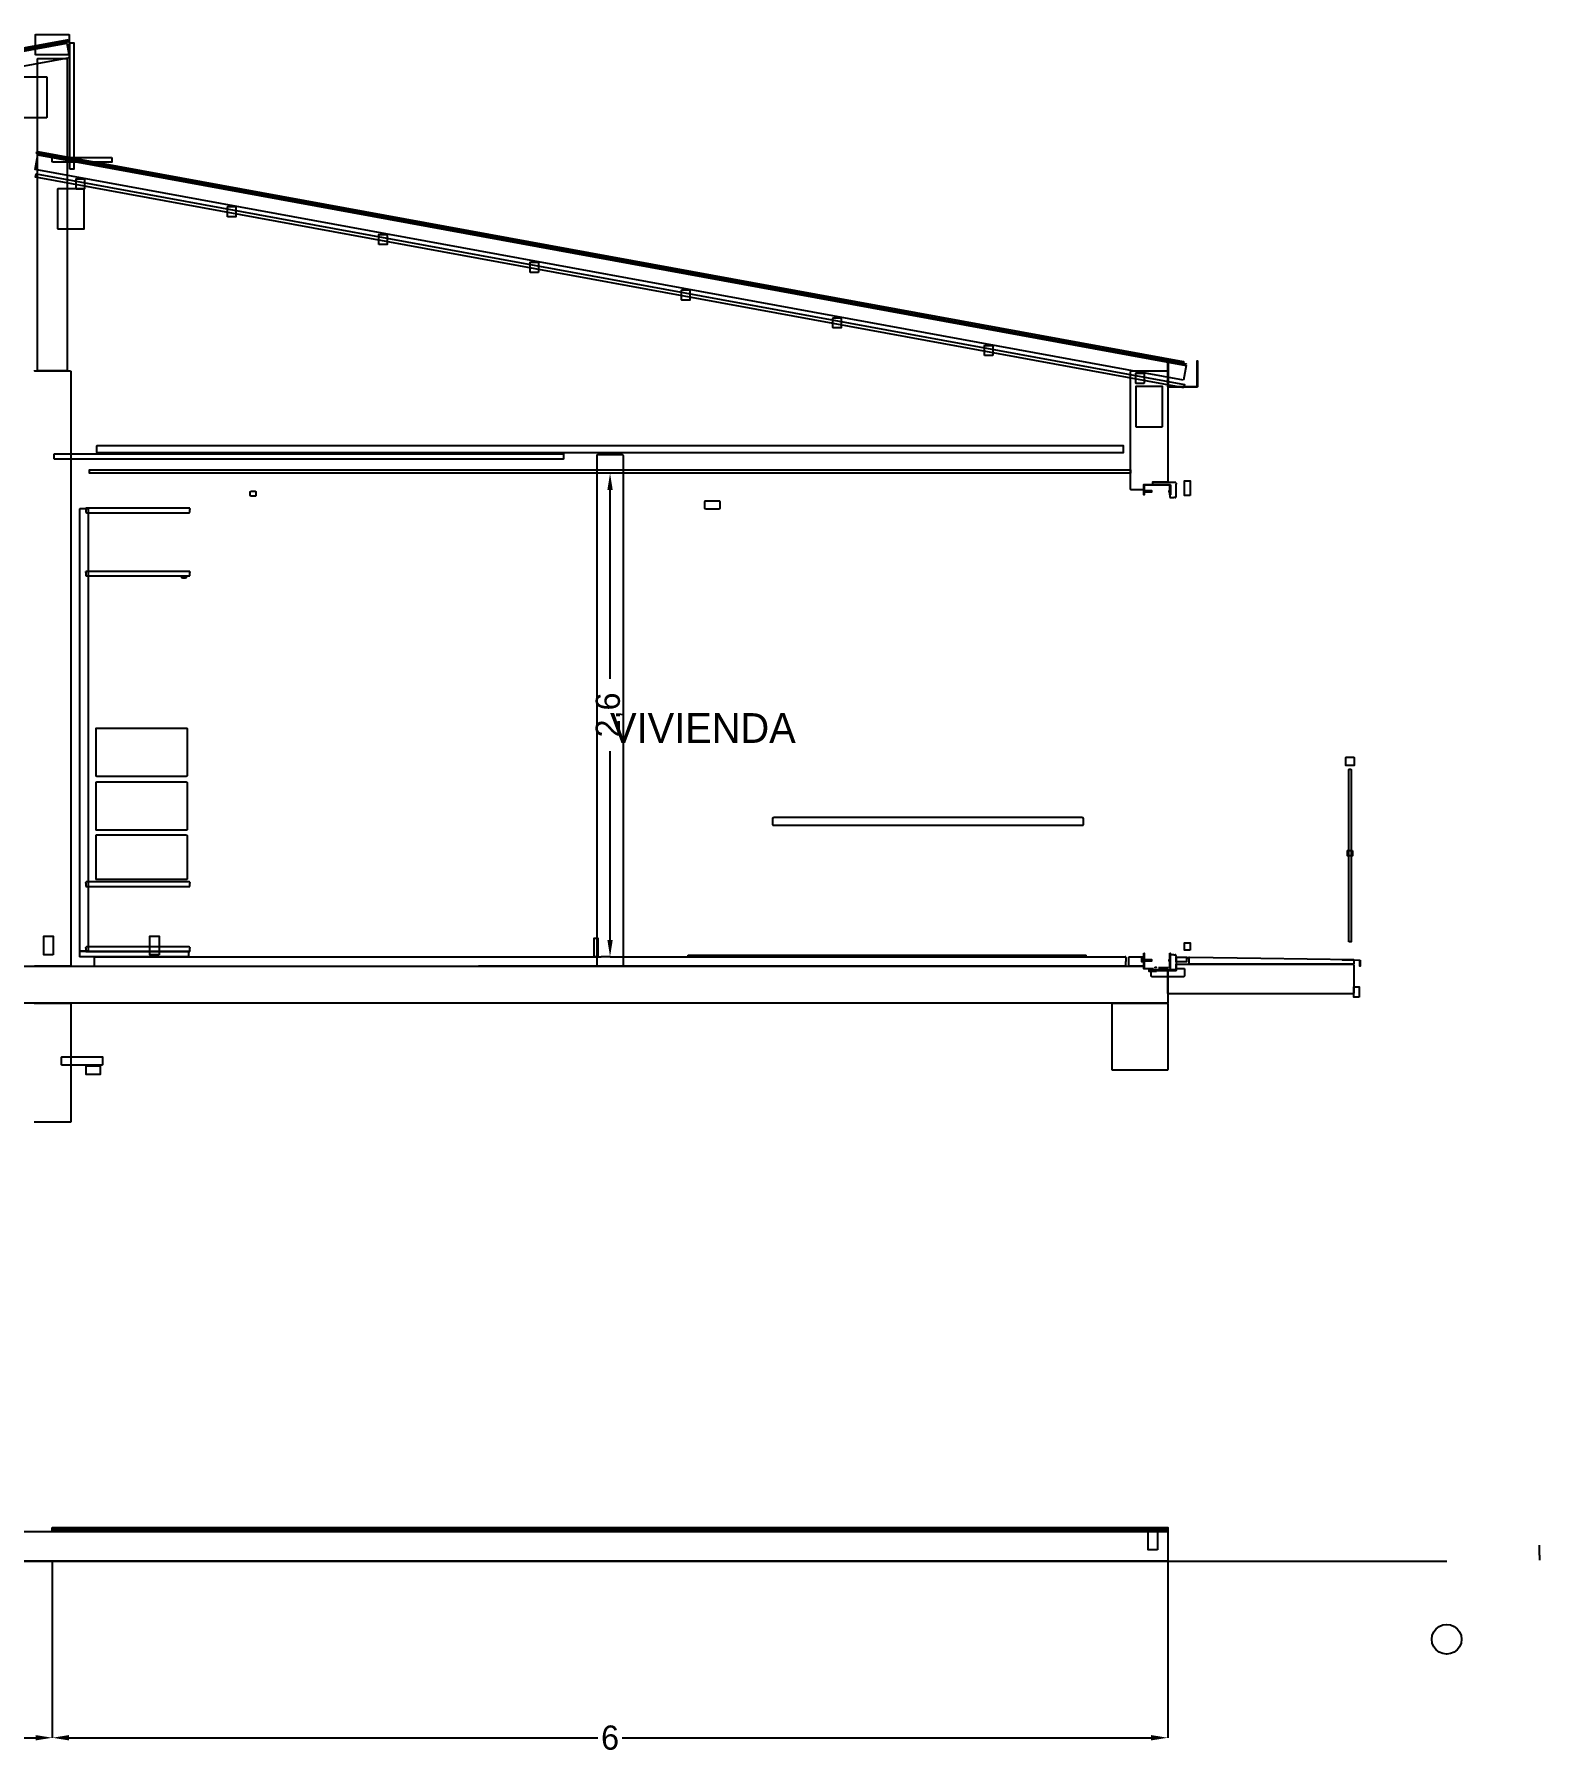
# Model space of a CAD drawing. Header units: metres. Extents: x 439.5 to 502.8, y -1 to 8.2.
# Drawn here: x 445.9 to 454, y -1.04 to 8.21 of the extents above; entities that cross this region are included whole.
import ezdxf

# ---------------------------------------------------------------- set-up
doc = ezdxf.new("R2010")
doc.units = ezdxf.units.M
for name, color, linetype in [('CORTE', 7, 'Continuous'), ('COTAS', 4, 'Continuous'), ('TEXTOS', 7, 'Continuous'), ('VISTA', 8, 'Continuous')]:
    doc.layers.add(name, color=color, linetype=linetype)
doc.dimstyles.get("Standard").update_dxf_attribs({"dimtxt": 2.5, "dimasz": 2.5, "dimexe": 1.25, "dimexo": 0.625, "dimtad": 1, "dimcen": 2.5, "dimazin": 3, "dimtfac": 1, "dimtmove": 0, "dimatfit": 3})

# ---------------------------------------------------------------- blocks, each defined once
blk = doc.blocks.new('_CLOSEDFILLED')
at = {"color": 0, "linetype": 'BYBLOCK'}
blk.add_solid([(-1, 0.16), (0, 0), (-1, -0.16)], dxfattribs=at)
blk = doc.blocks.new('*D2')
for p, q in [((449, 5.85), (449, 5.85)), ((449, 4.745), (449, 5.76)), ((449, 3.34), (449, 4.355)), ((449, 3.25), (449, 3.25))]:
    blk.add_line(p, q)
at = {"layer": 'Defpoints'}
for p in [(449, 5.85), (449, 3.25), (449, 3.25)]:
    blk.add_point(p, dxfattribs=at)
at = {"layer": 'COTAS', "xscale": 0.09, "yscale": 0.09}
for p, rotation in [((449, 5.85), 90), ((449, 3.25), 270)]:
    blk.add_blockref('_CLOSEDFILLED', p, dxfattribs=dict(at, rotation=rotation))
at = {"layer": 'COTAS', "insert": (449, 4.55), "char_height": 0.13, "attachment_point": 5, "rotation": 90}
blk.add_mtext('2,6', dxfattribs=at)
blk = doc.blocks.new('*D3')
for p, q in [((440, 0), (440, -0.95)), ((446, 0), (446, -0.95)), ((440.09, -0.95), (442.935, -0.95)), ((443.065, -0.95), (445.91, -0.95))]:
    blk.add_line(p, q)
at = {"layer": 'Defpoints'}
for p in [(440, 0), (446, 0), (440, -0.95)]:
    blk.add_point(p, dxfattribs=at)
at = {"layer": 'COTAS', "xscale": 0.09, "yscale": 0.09, "rotation": 180}
blk.add_blockref('_CLOSEDFILLED', (440, -0.95), dxfattribs=at)
at = {"layer": 'COTAS', "xscale": 0.09, "yscale": 0.09}
blk.add_blockref('_CLOSEDFILLED', (446, -0.95), dxfattribs=at)
at = {"layer": 'COTAS', "insert": (443, -0.95), "char_height": 0.13, "attachment_point": 5}
blk.add_mtext('6', dxfattribs=at)
blk = doc.blocks.new('*D4')
for p, q in [((446, 0), (446, -0.95)), ((452, 0), (452, -0.95)), ((446.09, -0.95), (448.935, -0.95)), ((449.065, -0.95), (451.91, -0.95))]:
    blk.add_line(p, q)
at = {"layer": 'Defpoints'}
for p in [(446, 0), (452, 0), (446, -0.95)]:
    blk.add_point(p, dxfattribs=at)
at = {"layer": 'COTAS', "xscale": 0.09, "yscale": 0.09, "rotation": 180}
blk.add_blockref('_CLOSEDFILLED', (446, -0.95), dxfattribs=at)
at = {"layer": 'COTAS', "xscale": 0.09, "yscale": 0.09}
blk.add_blockref('_CLOSEDFILLED', (452, -0.95), dxfattribs=at)
at = {"layer": 'COTAS', "insert": (449, -0.95), "char_height": 0.13, "attachment_point": 5}
blk.add_mtext('6', dxfattribs=at)

msp = doc.modelspace()

# ---------------------------------------------------------------- linework, layer by layer
at = {"layer": 'CORTE'}
for points in [[(446.0788, 8.1695), (439.9017, 7.0371), (439.9016, 7.0379), (446.0786, 8.1703), (446.0788, 8.1695)], [(446.093, 8.0836), (439.916, 6.9512), (439.9016, 7.0299), (446.0786, 8.1623), (446.093, 8.0836)], [(446.0946, 7.4856), (446.094, 7.487), (446.094, 8.163), (446.0946, 8.1644), (446.096, 8.165), (446.114, 8.165), (446.1154, 8.1644), (446.116, 8.163), (446.116, 7.487), (446.1154, 7.4856), (446.114, 7.485), (446.096, 7.485), (446.0946, 7.4856)], [(445.9206, 6.4006), (445.92, 6.402), (445.92, 8.078), (445.9206, 8.0794), (445.922, 8.08), (446.078, 8.08), (446.0794, 8.0794), (446.08, 8.078), (446.08, 6.402), (446.0794, 6.4006), (446.078, 6.4), (445.922, 6.4), (445.9206, 6.4006)], [(445.8306, 7.7623), (445.83, 7.7637), (445.83, 7.9797), (445.8306, 7.9811), (445.832, 7.9817), (445.968, 7.9817), (445.9694, 7.9811), (445.97, 7.9797), (445.97, 7.7637), (445.9694, 7.7623), (445.968, 7.7617), (445.832, 7.7617), (445.8306, 7.7623)], [(452.084, 6.3512), (445.907, 7.4836), (445.9214, 7.5623), (452.0984, 6.4299), (452.084, 6.3512)], [(452.0983, 6.4371), (445.9212, 7.5695), (445.9214, 7.5703), (452.0984, 6.4379), (452.0983, 6.4371)], [(446.0006, 7.5231), (446, 7.5245), (446, 7.5455), (446.0006, 7.5469), (446.002, 7.5475), (446.318, 7.5475), (446.3194, 7.5469), (446.32, 7.5455), (446.32, 7.5245), (446.3194, 7.5231), (446.318, 7.5225), (446.002, 7.5225), (446.0006, 7.5231)], [(452.0869, 6.3101), (445.9099, 7.4426), (445.9131, 7.4599), (452.0901, 6.3274), (452.0869, 6.3101)], [(446.1281, 7.3786), (446.1275, 7.38), (446.1275, 7.431), (446.1281, 7.4324), (446.1295, 7.433), (446.1705, 7.433), (446.1719, 7.4324), (446.1725, 7.431), (446.1725, 7.38), (446.1719, 7.3786), (446.1705, 7.378), (446.1295, 7.378), (446.1281, 7.3786)], [(446.0306, 7.1623), (446.03, 7.1637), (446.03, 7.3797), (446.0306, 7.3811), (446.032, 7.3817), (446.168, 7.3817), (446.1694, 7.3811), (446.17, 7.3797), (446.17, 7.1637), (446.1694, 7.1623), (446.168, 7.1617), (446.032, 7.1617), (446.0306, 7.1623)], [(446.9424, 7.2293), (446.9418, 7.2307), (446.9418, 7.2817), (446.9424, 7.2831), (446.9438, 7.2837), (446.9848, 7.2837), (446.9862, 7.2831), (446.9868, 7.2817), (446.9868, 7.2307), (446.9862, 7.2293), (446.9848, 7.2287), (446.9438, 7.2287), (446.9424, 7.2293)], [(447.7567, 7.08), (447.7561, 7.0814), (447.7561, 7.1324), (447.7567, 7.1338), (447.7581, 7.1344), (447.7991, 7.1344), (447.8005, 7.1338), (447.8011, 7.1324), (447.8011, 7.0814), (447.8005, 7.08), (447.7991, 7.0794), (447.7581, 7.0794), (447.7567, 7.08)], [(448.5709, 6.9307), (448.5704, 6.9321), (448.5704, 6.9831), (448.5709, 6.9846), (448.5724, 6.9851), (448.6134, 6.9851), (448.6148, 6.9846), (448.6154, 6.9831), (448.6154, 6.9321), (448.6148, 6.9307), (448.6134, 6.9301), (448.5724, 6.9301), (448.5709, 6.9307)], [(449.3852, 6.7814), (449.3846, 6.7829), (449.3846, 6.8339), (449.3852, 6.8353), (449.3866, 6.8359), (449.4276, 6.8359), (449.4291, 6.8353), (449.4296, 6.8339), (449.4296, 6.7829), (449.4291, 6.7814), (449.4276, 6.7809), (449.3866, 6.7809), (449.3852, 6.7814)], [(450.1995, 6.6322), (450.1989, 6.6336), (450.1989, 6.6846), (450.1995, 6.686), (450.2009, 6.6866), (450.2419, 6.6866), (450.2433, 6.686), (450.2439, 6.6846), (450.2439, 6.6336), (450.2433, 6.6322), (450.2419, 6.6316), (450.2009, 6.6316), (450.1995, 6.6322)], [(451.0138, 6.4829), (451.0132, 6.4843), (451.0132, 6.5353), (451.0138, 6.5367), (451.0152, 6.5373), (451.0562, 6.5373), (451.0576, 6.5367), (451.0582, 6.5353), (451.0582, 6.4843), (451.0576, 6.4829), (451.0562, 6.4823), (451.0152, 6.4823), (451.0138, 6.4829)], [(451.8013, 5.7613), (451.8011, 5.7616), (451.8008, 5.7619), (451.8004, 5.7632), (451.8, 5.7645), (451.8, 6.08), (451.8, 6.3955), (451.8004, 6.3968), (451.8008, 6.3981), (451.8011, 6.3984), (451.8013, 6.3987), (451.8016, 6.3989), (451.8019, 6.3992), (451.8032, 6.3996), (451.8045, 6.4), (451.9, 6.4), (451.9955, 6.4), (451.9968, 6.3996), (451.9981, 6.3992), (451.9984, 6.3989), (451.9987, 6.3987), (451.9989, 6.3984), (451.9992, 6.3981), (451.9996, 6.3968), (452, 6.3955), (452, 6.08), (452, 5.802), (451.9185, 5.802), (451.9185, 5.7885), (451.8695, 5.7885), (451.8695, 5.76), (451.8045, 5.76), (451.8032, 5.7604), (451.8019, 5.7608), (451.8016, 5.7611), (451.8013, 5.7613)], [(451.8281, 6.3336), (451.8275, 6.335), (451.8275, 6.386), (451.8281, 6.3874), (451.8295, 6.388), (451.8705, 6.388), (451.8719, 6.3874), (451.8725, 6.386), (451.8725, 6.335), (451.8719, 6.3336), (451.8705, 6.333), (451.8295, 6.333), (451.8281, 6.3336)], [(451.8306, 6.0989), (451.83, 6.1003), (451.83, 6.3163), (451.8306, 6.3177), (451.832, 6.3183), (451.968, 6.3183), (451.9694, 6.3177), (451.97, 6.3163), (451.97, 6.1003), (451.9694, 6.0989), (451.968, 6.0983), (451.832, 6.0983), (451.8306, 6.0989)], [(446.0113, 5.9263), (446.0109, 5.9268), (446.0108, 5.9269), (446.0102, 5.929), (446.01, 5.9295), (446.01, 5.9464), (446.01, 5.9505), (446.0107, 5.9526), (446.0108, 5.9531), (446.0112, 5.9536), (446.0113, 5.9537), (446.0118, 5.9541), (446.0119, 5.9542), (446.014, 5.9548), (446.0145, 5.955), (448.21, 5.955), (448.7455, 5.955), (448.7476, 5.9543), (448.7481, 5.9542), (448.7486, 5.9538), (448.7487, 5.9537), (448.7488, 5.9536), (448.7492, 5.9531), (448.7493, 5.9526), (448.75, 5.9505), (448.75, 5.9464), (448.75, 5.9295), (448.7498, 5.929), (448.7492, 5.9269), (448.7491, 5.9268), (448.7487, 5.9263), (448.7486, 5.9262), (448.7481, 5.9258), (448.7476, 5.9257), (448.7455, 5.925), (448.21, 5.925), (446.0145, 5.925), (446.014, 5.9252), (446.0119, 5.9258), (446.0118, 5.9259), (446.0113, 5.9263)], [(446.2406, 5.9606), (446.24, 5.962), (446.24, 5.998), (446.2406, 5.9994), (446.242, 6), (451.758, 6), (451.7594, 5.9994), (451.76, 5.998), (451.76, 5.962), (451.7594, 5.9606), (451.758, 5.96), (446.242, 5.96), (446.2406, 5.9606)], [(448.9313, 3.2013), (448.9313, 3.2014), (448.9308, 3.2019), (448.9307, 3.2022), (448.93, 3.2045), (448.93, 3.5081), (448.93, 5.9455), (448.9301, 5.9458), (448.9308, 5.9481), (448.9309, 5.9482), (448.9313, 5.9487), (448.9314, 5.9487), (448.9319, 5.9492), (448.9322, 5.9493), (448.9345, 5.95), (448.949, 5.95), (449.0655, 5.95), (449.0658, 5.9499), (449.0681, 5.9492), (449.0682, 5.9491), (449.0687, 5.9487), (449.0691, 5.9482), (449.0692, 5.9481), (449.0699, 5.9458), (449.07, 5.9455), (449.07, 3.5081), (449.07, 3.2045), (449.0693, 3.2022), (449.0692, 3.2019), (449.0687, 3.2014), (449.0687, 3.2013), (449.0682, 3.2009), (449.0681, 3.2008), (449.0658, 3.2001), (449.0655, 3.2), (448.949, 3.2), (448.9345, 3.2), (448.9322, 3.2007), (448.9319, 3.2008), (448.9314, 3.2013), (448.9313, 3.2013)], [(451.8, 5.85), (447.9961, 5.85), (446.2, 5.85), (446.2, 5.868), (446.6524, 5.868), (451.8, 5.868), (451.8, 5.85)], [(452, 3), (440, 3), (440, 3.2), (451.8695, 3.2), (451.8695, 3.1865), (451.9185, 3.1865), (451.9185, 3.178), (451.9195, 3.178), (451.9195, 3.176), (452, 3.176), (452, 3)], [(451.7013, 2.6413), (451.7011, 2.6416), (451.7008, 2.6419), (451.7004, 2.6432), (451.7, 2.6445), (451.7, 2.82), (451.7, 2.9955), (451.7004, 2.9968), (451.7008, 2.9981), (451.7011, 2.9984), (451.7013, 2.9987), (451.7016, 2.9989), (451.7019, 2.9992), (451.7032, 2.9996), (451.7045, 3), (451.85, 3), (451.9955, 3), (451.9968, 2.9996), (451.9981, 2.9992), (451.9984, 2.9989), (451.9987, 2.9987), (451.9989, 2.9984), (451.9992, 2.9981), (451.9996, 2.9968), (452, 2.9955), (452, 2.82), (452, 2.6445), (451.9996, 2.6432), (451.9992, 2.6419), (451.9989, 2.6416), (451.9987, 2.6413), (451.9984, 2.6411), (451.9981, 2.6408), (451.9968, 2.6404), (451.9955, 2.64), (451.85, 2.64), (451.7045, 2.64), (451.7032, 2.6404), (451.7019, 2.6408), (451.7016, 2.6411), (451.7013, 2.6413)]]:
    msp.add_lwpolyline(points, close=True, dxfattribs=at)
for points in [[(445.9032, 2.9996), (445.9045, 3), (446, 3), (446.0955, 3), (446.0968, 2.9996), (446.0981, 2.9992), (446.0984, 2.9989), (446.0987, 2.9987), (446.0989, 2.9984), (446.0992, 2.9981), (446.0996, 2.9968), (446.1, 2.9955), (446.1, 2.68), (446.1, 2.3645), (446.0996, 2.3632), (446.0992, 2.3619), (446.0989, 2.3616), (446.0987, 2.3613), (446.0984, 2.3611), (446.0981, 2.3608), (446.0968, 2.3604), (446.0955, 2.36), (446, 2.36), (445.9045, 2.36), (445.9032, 2.3604)], [(440.9227, 0.16), (446, 0.16), (446, 0.16), (451.9955, 0.16), (451.9968, 0.1596), (451.9981, 0.1592), (451.9984, 0.1589), (451.9987, 0.1587), (451.9989, 0.1584), (451.9992, 0.1581), (451.9996, 0.1568), (452, 0.1555), (452, 0.08), (452, 0.0045), (451.9996, 0.0032), (451.9992, 0.0019), (451.9989, 0.0016), (451.9987, 0.0013), (451.9984, 0.0011), (451.9981, 0.0008), (451.9968, 0.0004), (451.9955, 0), (446, 0), (440.9227, 0)]]:
    msp.add_lwpolyline(points, dxfattribs=at)
at = {"layer": 'VISTA'}
for p, q in [((451.9202, 5.7992), (451.9195, 5.797)), ((451.9195, 5.7921), (451.9195, 5.797)), ((451.9195, 5.7921), (451.9195, 5.7885)), ((452.0145, 5.7885), (451.9195, 5.7885)), ((451.9206, 5.7998), (451.9202, 5.7993)), ((451.9202, 5.7992), (451.9202, 5.7993)), ((451.9212, 5.8002), (451.9207, 5.7998)), ((451.9233, 5.801), (451.9212, 5.8003)), ((451.9235, 5.801), (451.9233, 5.801)), ((452.0327, 5.801), (451.9235, 5.801)), ((452.0105, 5.7345), (452.0105, 5.719)), ((452.0145, 5.7345), (452.0105, 5.7345)), ((452.0145, 5.7885), (452.0145, 5.7345)), ((452.0327, 5.801), (452.0327, 5.801)), ((452.0405, 5.801), (452.0327, 5.801)), ((452.0427, 5.8003), (452.0405, 5.801)), ((452.0428, 5.8003), (452.0427, 5.8003)), ((452.0433, 5.7999), (452.0428, 5.8003)), ((452.0438, 5.7993), (452.0434, 5.7998)), ((452.0438, 5.7993), (452.0438, 5.7992)), ((452.0445, 5.797), (452.0438, 5.7992)), ((452.0445, 5.797), (452.0445, 5.7921)), ((452.0445, 5.723), (452.0445, 5.7921)), ((446.1805, 5.6607), (446.18, 5.659)), ((446.18, 5.6559), (446.18, 5.659)), ((446.18, 5.6559), (446.18, 5.641)), ((446.1801, 5.6406), (446.18, 5.641)), ((446.1801, 5.6406), (446.1806, 5.639)), ((446.1805, 5.6607), (446.1806, 5.661)), ((446.181, 5.6614), (446.1806, 5.661)), ((446.1814, 5.6618), (446.181, 5.6615)), ((446.181, 5.6614), (446.181, 5.6615)), ((446.1815, 5.6619), (446.1814, 5.6618)), ((446.1831, 5.6624), (446.1815, 5.6619)), ((446.1835, 5.6625), (446.1831, 5.6624)), ((446.6405, 5.6625), (446.1835, 5.6625)), ((446.7365, 5.6625), (446.6405, 5.6625)), ((446.7382, 5.662), (446.7365, 5.6625)), ((446.7385, 5.6619), (446.7382, 5.662)), ((446.7389, 5.6615), (446.7385, 5.6619)), ((446.739, 5.6615), (446.7389, 5.6615)), ((446.739, 5.6615), (446.739, 5.6614)), ((446.7394, 5.661), (446.739, 5.6614)), ((446.7394, 5.661), (446.7395, 5.6607)), ((446.7394, 5.639), (446.7399, 5.6406)), ((446.74, 5.659), (446.7395, 5.6607)), ((446.74, 5.641), (446.7399, 5.6406)), ((446.74, 5.659), (446.74, 5.6559)), ((446.74, 5.641), (446.74, 5.6559)), ((452.0105, 5.719), (452.0327, 5.719)), ((452.0405, 5.719), (452.0327, 5.719)), ((452.0405, 5.719), (452.0427, 5.7197)), ((452.0427, 5.7197), (452.0428, 5.7197)), ((452.0428, 5.7197), (452.0433, 5.7201)), ((452.0433, 5.7202), (452.0437, 5.7207)), ((452.0438, 5.7207), (452.0445, 5.7228)), ((452.0445, 5.7228), (452.0445, 5.723)), ((446.1807, 5.6389), (446.1806, 5.639)), ((446.1807, 5.6389), (446.181, 5.6385)), ((446.181, 5.6385), (446.1814, 5.6382)), ((446.1814, 5.6382), (446.1815, 5.6381)), ((446.1815, 5.6381), (446.1831, 5.6376)), ((446.1831, 5.6376), (446.1835, 5.6375)), ((446.1835, 5.6375), (446.6405, 5.6375)), ((446.6405, 5.6375), (446.7365, 5.6375)), ((446.7365, 5.6375), (446.7382, 5.638)), ((446.7382, 5.638), (446.7385, 5.6381)), ((446.7385, 5.6381), (446.7389, 5.6385)), ((446.7389, 5.6385), (446.739, 5.6385)), ((446.739, 5.6385), (446.7393, 5.6389)), ((446.7394, 5.639), (446.7393, 5.6389)), ((446.1805, 5.3207), (446.18, 5.319)), ((446.18, 5.3159), (446.18, 5.319)), ((446.18, 5.3159), (446.18, 5.301)), ((446.1801, 5.3006), (446.18, 5.301)), ((446.1801, 5.3006), (446.1806, 5.299)), ((446.1805, 5.3207), (446.1806, 5.321)), ((446.181, 5.3214), (446.1806, 5.321)), ((446.1807, 5.2989), (446.1806, 5.299)), ((446.1807, 5.2989), (446.181, 5.2985)), ((446.1814, 5.3218), (446.181, 5.3215)), ((446.181, 5.3214), (446.181, 5.3215)), ((446.181, 5.2985), (446.1814, 5.2982)), ((446.1815, 5.3219), (446.1814, 5.3218)), ((446.1814, 5.2982), (446.1815, 5.2981)), ((446.1831, 5.3224), (446.1815, 5.3219)), ((446.1815, 5.2981), (446.1831, 5.2976)), ((446.1835, 5.3225), (446.1831, 5.3224)), ((446.1831, 5.2976), (446.1835, 5.2975)), ((446.6405, 5.3225), (446.1835, 5.3225)), ((446.1835, 5.2975), (446.6405, 5.2975)), ((446.7365, 5.3225), (446.6405, 5.3225)), ((446.6405, 5.2975), (446.7365, 5.2975)), ((446.7382, 5.322), (446.7365, 5.3225)), ((446.7365, 5.2975), (446.7382, 5.298)), ((446.7385, 5.3219), (446.7382, 5.322)), ((446.7382, 5.298), (446.7385, 5.2981)), ((446.7389, 5.3215), (446.7385, 5.3219)), ((446.7385, 5.2981), (446.7389, 5.2985)), ((446.739, 5.3215), (446.7389, 5.3215)), ((446.7389, 5.2985), (446.739, 5.2985)), ((446.739, 5.3215), (446.739, 5.3214)), ((446.7394, 5.321), (446.739, 5.3214)), ((446.739, 5.2985), (446.7393, 5.2989)), ((446.7394, 5.299), (446.7393, 5.2989)), ((446.7394, 5.321), (446.7395, 5.3207)), ((446.7394, 5.299), (446.7399, 5.3006)), ((446.74, 5.319), (446.7395, 5.3207)), ((446.74, 5.301), (446.7399, 5.3006)), ((446.74, 5.319), (446.74, 5.3159)), ((446.74, 5.301), (446.74, 5.3159)), ((446.1805, 3.6507), (446.18, 3.649)), ((446.18, 3.6459), (446.18, 3.649)), ((446.18, 3.6459), (446.18, 3.631)), ((446.1801, 3.6306), (446.18, 3.631)), ((446.1801, 3.6306), (446.1806, 3.629)), ((446.1805, 3.6507), (446.1806, 3.651)), ((446.181, 3.6514), (446.1806, 3.651)), ((446.1807, 3.6289), (446.1806, 3.629)), ((446.1807, 3.6289), (446.181, 3.6285)), ((446.1814, 3.6518), (446.181, 3.6515)), ((446.181, 3.6514), (446.181, 3.6515)), ((446.181, 3.6285), (446.1814, 3.6282)), ((446.1815, 3.6519), (446.1814, 3.6518)), ((446.1814, 3.6282), (446.1815, 3.6281)), ((446.1831, 3.6524), (446.1815, 3.6519)), ((446.1815, 3.6281), (446.1831, 3.6276)), ((446.1835, 3.6525), (446.1831, 3.6524)), ((446.1831, 3.6276), (446.1835, 3.6275)), ((446.6405, 3.6525), (446.1835, 3.6525)), ((446.1835, 3.6275), (446.6405, 3.6275)), ((446.7365, 3.6525), (446.6405, 3.6525)), ((446.6405, 3.6275), (446.7365, 3.6275)), ((446.7382, 3.652), (446.7365, 3.6525)), ((446.7365, 3.6275), (446.7382, 3.628)), ((446.7385, 3.6519), (446.7382, 3.652)), ((446.7382, 3.628), (446.7385, 3.6281)), ((446.7389, 3.6515), (446.7385, 3.6519)), ((446.7385, 3.6281), (446.7389, 3.6285)), ((446.739, 3.6515), (446.7389, 3.6515)), ((446.7389, 3.6285), (446.739, 3.6285)), ((446.739, 3.6515), (446.739, 3.6514)), ((446.7394, 3.651), (446.739, 3.6514)), ((446.739, 3.6285), (446.7393, 3.6289)), ((446.7394, 3.629), (446.7393, 3.6289)), ((446.7394, 3.651), (446.7395, 3.6507)), ((446.7394, 3.629), (446.7399, 3.6306)), ((446.74, 3.649), (446.7395, 3.6507)), ((446.74, 3.631), (446.7399, 3.6306)), ((446.74, 3.649), (446.74, 3.6459)), ((446.74, 3.631), (446.74, 3.6459)), ((446.1805, 3.3007), (446.18, 3.299)), ((446.18, 3.2959), (446.18, 3.299)), ((446.18, 3.2959), (446.18, 3.281)), ((446.1801, 3.2806), (446.18, 3.281)), ((446.1801, 3.2806), (446.1806, 3.279)), ((446.1805, 3.3007), (446.1806, 3.301)), ((446.181, 3.3014), (446.1806, 3.301)), ((446.1807, 3.2789), (446.1806, 3.279)), ((446.1807, 3.2789), (446.181, 3.2785)), ((446.1814, 3.3018), (446.181, 3.3015)), ((446.181, 3.3014), (446.181, 3.3015)), ((446.181, 3.2785), (446.1814, 3.2782)), ((446.1815, 3.3019), (446.1814, 3.3018)), ((446.1814, 3.2782), (446.1815, 3.2781)), ((446.1831, 3.3024), (446.1815, 3.3019)), ((446.1815, 3.2781), (446.1831, 3.2776)), ((446.1835, 3.3025), (446.1831, 3.3024)), ((446.1831, 3.2776), (446.1835, 3.2775)), ((446.6405, 3.3025), (446.1835, 3.3025)), ((446.1835, 3.2775), (446.6405, 3.2775)), ((446.225, 3.2465), (446.2253, 3.2475)), ((446.225, 3.2465), (446.225, 3.225)), ((446.2256, 3.2485), (446.2253, 3.2475)), ((446.2256, 3.2485), (446.2258, 3.2488)), ((446.226, 3.249), (446.2258, 3.2488)), ((446.226, 3.249), (446.2262, 3.2492)), ((446.2265, 3.2494), (446.2262, 3.2492)), ((446.2265, 3.2494), (446.2275, 3.2497)), ((446.2285, 3.25), (446.2275, 3.2497)), ((446.2285, 3.25), (448.9529, 3.25)), ((446.7365, 3.3025), (446.6405, 3.3025)), ((446.6405, 3.2775), (446.7365, 3.2775)), ((446.7382, 3.302), (446.7365, 3.3025)), ((446.7365, 3.2775), (446.7382, 3.278)), ((446.7385, 3.3019), (446.7382, 3.302)), ((446.7382, 3.278), (446.7385, 3.2781)), ((446.7389, 3.3015), (446.7385, 3.3019)), ((446.7385, 3.2781), (446.7389, 3.2785)), ((446.739, 3.3015), (446.7389, 3.3015)), ((446.7389, 3.2785), (446.739, 3.2785)), ((446.739, 3.3015), (446.739, 3.3014)), ((446.7394, 3.301), (446.739, 3.3014)), ((446.739, 3.2785), (446.7393, 3.2789)), ((446.7394, 3.279), (446.7393, 3.2789)), ((446.7394, 3.301), (446.7395, 3.3007)), ((446.7394, 3.279), (446.7399, 3.2806)), ((446.74, 3.299), (446.7395, 3.3007)), ((446.74, 3.281), (446.7399, 3.2806)), ((446.74, 3.299), (446.74, 3.2959)), ((446.74, 3.281), (446.74, 3.2959)), ((449, 3.25), (448.9529, 3.25)), ((449, 3.25), (451.7715, 3.25)), ((451.7725, 3.2497), (451.7715, 3.25)), ((451.7735, 3.2494), (451.7725, 3.2497)), ((451.7738, 3.2492), (451.7735, 3.2494)), ((451.774, 3.249), (451.7738, 3.2492)), ((451.774, 3.249), (451.7742, 3.2488)), ((451.7744, 3.2485), (451.7742, 3.2488)), ((451.7744, 3.2485), (451.7747, 3.2475)), ((451.775, 3.2465), (451.7747, 3.2475)), ((451.775, 3.2465), (451.775, 3.225)), ((452.0327, 3.261), (452.0145, 3.261)), ((452.0145, 3.1865), (452.0145, 3.261)), ((452.0327, 3.261), (452.0405, 3.261)), ((452.0427, 3.2603), (452.0405, 3.261)), ((452.0428, 3.2603), (452.0427, 3.2603)), ((452.0433, 3.2599), (452.0428, 3.2603)), ((452.0438, 3.2593), (452.0434, 3.2598)), ((452.0438, 3.2592), (452.0438, 3.2593)), ((452.0445, 3.257), (452.0438, 3.2592)), ((452.0445, 3.2521), (452.0445, 3.257)), ((452.0445, 3.2521), (452.0445, 3.183)), ((446.225, 3.225), (446.225, 3.2035)), ((446.225, 3.2035), (446.2253, 3.2025)), ((446.2256, 3.2015), (446.2253, 3.2025)), ((446.2256, 3.2015), (446.2258, 3.2012)), ((446.226, 3.201), (446.2258, 3.2012)), ((446.226, 3.201), (446.2262, 3.2008)), ((446.2262, 3.2008), (446.2265, 3.2006)), ((446.2265, 3.2006), (446.2275, 3.2003)), ((446.2275, 3.2003), (446.2285, 3.2)), ((448.93, 3.2), (448.2927, 3.2)), ((451.7715, 3.2), (449, 3.2)), ((451.7715, 3.2), (451.7725, 3.2003)), ((451.7725, 3.2003), (451.7735, 3.2006)), ((451.7735, 3.2006), (451.7738, 3.2008)), ((451.7738, 3.2008), (451.774, 3.201)), ((451.774, 3.201), (451.7742, 3.2012)), ((451.7744, 3.2015), (451.7742, 3.2012)), ((451.7744, 3.2015), (451.7747, 3.2025)), ((451.775, 3.2035), (451.7747, 3.2025)), ((451.775, 3.2035), (451.775, 3.225)), ((451.8705, 3.1925), (451.8705, 3.1895)), ((451.8705, 3.1895), (451.8705, 3.1865)), ((451.9195, 3.1865), (451.9195, 3.183)), ((451.9195, 3.1828), (451.9195, 3.183)), ((451.9195, 3.1828), (451.9202, 3.1807)), ((451.9203, 3.1806), (451.9207, 3.1802)), ((451.9207, 3.1802), (451.9212, 3.1798)), ((451.9212, 3.1797), (451.9233, 3.179)), ((451.9233, 3.179), (451.9235, 3.179)), ((451.9747, 3.179), (451.9235, 3.179)), ((451.9507, 3.1925), (452.003, 3.1925)), ((451.9507, 3.1895), (452.003, 3.1895)), ((452.003, 3.1895), (451.9507, 3.1895)), ((452.003, 3.1865), (451.9507, 3.1865)), ((451.9694, 3.1865), (452.0033, 3.1865)), ((451.9747, 3.179), (452.0099, 3.179)), ((452.0327, 3.179), (452.0099, 3.179)), ((452.0135, 3.1895), (452.0135, 3.1925)), ((452.0135, 3.1865), (452.0135, 3.1895)), ((452.0405, 3.179), (452.0327, 3.179)), ((452.0427, 3.1797), (452.0405, 3.179)), ((452.0428, 3.1797), (452.0427, 3.1797)), ((452.0433, 3.1801), (452.0428, 3.1797)), ((452.0433, 3.1802), (452.0437, 3.1806)), ((452.0445, 3.1828), (452.0438, 3.1807)), ((452.0445, 3.183), (452.0445, 3.1828)), ((439.5, 0), (453.5, 0)), ((454, 0.0315), (454, 0.0855)), ((454, 0.0315), (454, 0.0315)), ((454, 0.0315), (454, 0.0045))]:
    msp.add_line(p, q, dxfattribs=at)
for points in [[(439.9179, 7.0395), (439.9171, 7.0407), (439.9157, 7.0486), (439.916, 7.0501), (439.9173, 7.0509), (446.0806, 8.1809), (446.0821, 8.1805), (446.0829, 8.1793), (446.0843, 8.1714), (446.084, 8.1699), (446.0827, 8.1691), (439.9194, 7.0391), (439.9179, 7.0395)], [(445.9105, 8.1005), (445.9104, 8.1006), (445.9103, 8.1007), (445.9102, 8.1012), (445.91, 8.1017), (445.91, 8.155), (445.91, 8.2083), (445.9102, 8.2088), (445.9103, 8.2093), (445.9104, 8.2094), (445.9105, 8.2095), (445.9106, 8.2096), (445.9107, 8.2097), (445.9112, 8.2098), (445.9117, 8.21), (446, 8.21), (446.0883, 8.21), (446.0888, 8.2098), (446.0893, 8.2097), (446.0894, 8.2096), (446.0895, 8.2095), (446.0896, 8.2094), (446.0897, 8.2093), (446.0898, 8.2088), (446.09, 8.2083), (446.09, 8.155), (446.09, 8.1017), (446.0898, 8.1012), (446.0897, 8.1007), (446.0896, 8.1006), (446.0895, 8.1005), (446.0894, 8.1004), (446.0893, 8.1003), (446.0888, 8.1002), (446.0883, 8.1), (446, 8.1), (445.9117, 8.1), (445.9112, 8.1002), (445.9107, 8.1003), (445.9106, 8.1004), (445.9105, 8.1005)], [(445.916, 7.5699), (445.9157, 7.5714), (445.9171, 7.5793), (445.9179, 7.5805), (445.9194, 7.5809), (452.0827, 6.4509), (452.084, 6.4501), (452.0843, 6.4486), (452.0829, 6.4407), (452.0821, 6.4395), (452.0806, 6.4391), (445.9173, 7.5691), (445.916, 7.5699)], [(452, 6.3139), (452, 6.4539), (452.0012, 6.4539), (452.0012, 6.3151), (452.1588, 6.3151), (452.1588, 6.4539), (452.16, 6.4539), (452.16, 6.3139), (452, 6.3139)], [(447.0663, 5.7278), (447.0659, 5.7283), (447.0658, 5.7284), (447.0651, 5.7307), (447.065, 5.731), (447.065, 5.747), (447.065, 5.749), (447.0657, 5.7513), (447.0658, 5.7516), (447.0663, 5.7521), (447.0663, 5.7522), (447.0668, 5.7526), (447.0669, 5.7527), (447.0692, 5.7534), (447.0695, 5.7535), (447.0882, 5.7535), (447.0905, 5.7535), (447.0928, 5.7528), (447.0931, 5.7527), (447.0936, 5.7522), (447.0937, 5.7522), (447.0937, 5.7521), (447.0942, 5.7516), (447.0943, 5.7513), (447.095, 5.749), (447.095, 5.747), (447.095, 5.731), (447.0949, 5.7307), (447.0942, 5.7284), (447.0941, 5.7283), (447.0937, 5.7278), (447.0936, 5.7278), (447.0931, 5.7273), (447.0928, 5.7272), (447.0905, 5.7265), (447.0882, 5.7265), (447.0695, 5.7265), (447.0692, 5.7266), (447.0669, 5.7273), (447.0668, 5.7274), (447.0663, 5.7278)], [(451.8705, 5.7885), (452.0135, 5.7885), (452.0135, 5.7855), (451.8705, 5.7855), (451.8705, 5.7885)], [(451.8705, 5.7855), (451.8735, 5.7855), (451.8735, 5.7345), (451.8705, 5.7345), (451.8705, 5.7855)], [(451.8735, 5.758), (451.9115, 5.758), (451.9115, 5.748), (451.8735, 5.748), (451.8735, 5.758)], [(452.0075, 5.758), (452.0105, 5.758), (452.0105, 5.748), (452.0075, 5.748), (452.0075, 5.758)], [(452.0105, 5.7855), (452.0135, 5.7855), (452.0135, 5.7345), (452.0105, 5.7345), (452.0105, 5.7855)], [(452.12, 5.73), (452.0917, 5.73), (452.09, 5.73), (452.09, 5.8056), (452.09, 5.81), (452.1183, 5.81), (452.12, 5.81), (452.12, 5.7344), (452.12, 5.73)], [(446.1485, 3.281), (446.1482, 3.2814), (446.1481, 3.2815), (446.1476, 3.2831), (446.1475, 3.2835), (446.1475, 5.2398), (446.1475, 5.6565), (446.148, 5.6582), (446.1481, 5.6585), (446.1485, 5.6589), (446.1485, 5.659), (446.1489, 5.6593), (446.149, 5.6594), (446.1506, 5.6599), (446.151, 5.66), (446.1823, 5.66), (446.189, 5.66), (446.1907, 5.6595), (446.191, 5.6594), (446.1914, 5.659), (446.1915, 5.659), (446.1915, 5.6589), (446.1919, 5.6585), (446.192, 5.6582), (446.1925, 5.6565), (446.1925, 5.2398), (446.1925, 3.2835), (446.1924, 3.2831), (446.1919, 3.2815), (446.1918, 3.2814), (446.1915, 3.281), (446.1914, 3.281), (446.191, 3.2806), (446.1907, 3.2805), (446.189, 3.28), (446.1823, 3.28), (446.151, 3.28), (446.1506, 3.2801), (446.149, 3.2806), (446.1489, 3.2807), (446.1485, 3.281)], [(447.0696, 5.7266), (447.0695, 5.727), (447.0695, 5.728), (447.0696, 5.7284), (447.07, 5.7285), (447.09, 5.7285), (447.0904, 5.7284), (447.0905, 5.728), (447.0905, 5.727), (447.0904, 5.7266), (447.09, 5.7265), (447.07, 5.7265), (447.0696, 5.7266)], [(449.5113, 5.6588), (449.5109, 5.6593), (449.5108, 5.6594), (449.5102, 5.6615), (449.51, 5.662), (449.51, 5.6905), (449.51, 5.698), (449.5107, 5.7001), (449.5108, 5.7006), (449.5112, 5.7011), (449.5113, 5.7012), (449.5118, 5.7016), (449.5119, 5.7017), (449.514, 5.7023), (449.5145, 5.7025), (449.5707, 5.7025), (449.5855, 5.7025), (449.5876, 5.7018), (449.5881, 5.7017), (449.5886, 5.7013), (449.5887, 5.7012), (449.5888, 5.7011), (449.5892, 5.7006), (449.5893, 5.7001), (449.59, 5.698), (449.59, 5.6905), (449.59, 5.662), (449.5898, 5.6615), (449.5892, 5.6594), (449.5891, 5.6593), (449.5887, 5.6588), (449.5886, 5.6587), (449.5881, 5.6583), (449.5876, 5.6582), (449.5855, 5.6575), (449.5707, 5.6575), (449.5145, 5.6575), (449.514, 5.6577), (449.5119, 5.6583), (449.5118, 5.6584), (449.5113, 5.6588)], [(449.5146, 5.6576), (449.5145, 5.658), (449.5145, 5.659), (449.5146, 5.6594), (449.515, 5.6595), (449.585, 5.6595), (449.5854, 5.6594), (449.5855, 5.659), (449.5855, 5.658), (449.5854, 5.6576), (449.585, 5.6575), (449.515, 5.6575), (449.5146, 5.6576)], [(446.6965, 5.2876), (446.6961, 5.288), (446.696, 5.2885), (446.696, 5.2965), (446.6961, 5.297), (446.6965, 5.2974), (446.697, 5.2975), (446.719, 5.2975), (446.7195, 5.2974), (446.7199, 5.297), (446.72, 5.2965), (446.72, 5.2885), (446.7199, 5.288), (446.7195, 5.2876), (446.719, 5.2875), (446.697, 5.2875), (446.6965, 5.2876)], [(446.6997, 5.287), (446.6995, 5.2871), (446.6995, 5.2873), (446.6995, 5.2877), (446.6995, 5.2878), (446.6997, 5.288), (446.6998, 5.288), (446.7162, 5.288), (446.7163, 5.288), (446.7165, 5.2878), (446.7165, 5.2877), (446.7165, 5.2873), (446.7165, 5.2871), (446.7163, 5.287), (446.7162, 5.287), (446.6998, 5.287), (446.6997, 5.287)], [(446.2362, 4.2212), (446.236, 4.2214), (446.2357, 4.2217), (446.2354, 4.2228), (446.235, 4.224), (446.235, 4.35), (446.235, 4.476), (446.2354, 4.4772), (446.2357, 4.4783), (446.236, 4.4786), (446.2362, 4.4788), (446.2364, 4.479), (446.2367, 4.4793), (446.2378, 4.4796), (446.239, 4.48), (446.48, 4.48), (446.721, 4.48), (446.7222, 4.4796), (446.7233, 4.4793), (446.7236, 4.479), (446.7238, 4.4788), (446.724, 4.4786), (446.7243, 4.4783), (446.7246, 4.4772), (446.725, 4.476), (446.725, 4.35), (446.725, 4.224), (446.7246, 4.2228), (446.7243, 4.2217), (446.724, 4.2214), (446.7238, 4.2212), (446.7236, 4.221), (446.7233, 4.2207), (446.7222, 4.2204), (446.721, 4.22), (446.48, 4.22), (446.239, 4.22), (446.2378, 4.2204), (446.2367, 4.2207), (446.2364, 4.221), (446.2362, 4.2212)], [(453.002, 4.278), (453.0019, 4.2779), (453.0018, 4.2778), (453.0013, 4.2777), (453.0008, 4.2775), (452.9823, 4.2775), (452.9592, 4.2775), (452.9588, 4.2776), (452.9582, 4.2778), (452.9581, 4.2779), (452.958, 4.278), (452.9579, 4.2781), (452.9578, 4.2782), (452.9577, 4.2787), (452.9575, 4.2792), (452.9575, 4.2977), (452.9575, 4.3208), (452.9576, 4.3212), (452.9578, 4.3218), (452.9579, 4.3219), (452.958, 4.322), (452.9581, 4.3221), (452.9582, 4.3222), (452.9588, 4.3224), (452.9592, 4.3225), (452.9823, 4.3225), (453.0008, 4.3225), (453.0013, 4.3223), (453.0018, 4.3222), (453.0019, 4.3221), (453.002, 4.322), (453.0021, 4.3219), (453.0022, 4.3218), (453.0024, 4.3212), (453.0025, 4.3208), (453.0025, 4.2977), (453.0025, 4.2792), (453.0023, 4.2787), (453.0022, 4.2782), (453.0021, 4.2781), (453.002, 4.278)], [(452.9743, 3.3303), (452.974, 3.331), (452.974, 4.257), (452.9743, 4.2577), (452.975, 4.258), (452.985, 4.258), (452.9857, 4.2577), (452.986, 4.257), (452.986, 3.331), (452.9857, 3.3303), (452.985, 3.33), (452.975, 3.33), (452.9743, 3.3303)], [(446.2362, 3.9312), (446.236, 3.9314), (446.2357, 3.9317), (446.2354, 3.9328), (446.235, 3.934), (446.235, 4.06), (446.235, 4.186), (446.2354, 4.1872), (446.2357, 4.1883), (446.236, 4.1886), (446.2362, 4.1888), (446.2364, 4.189), (446.2367, 4.1893), (446.2378, 4.1896), (446.239, 4.19), (446.48, 4.19), (446.721, 4.19), (446.7222, 4.1896), (446.7233, 4.1893), (446.7236, 4.189), (446.7238, 4.1888), (446.724, 4.1886), (446.7243, 4.1883), (446.7246, 4.1872), (446.725, 4.186), (446.725, 4.06), (446.725, 3.934), (446.7246, 3.9328), (446.7243, 3.9317), (446.724, 3.9314), (446.7238, 3.9312), (446.7236, 3.931), (446.7233, 3.9307), (446.7222, 3.9304), (446.721, 3.93), (446.48, 3.93), (446.239, 3.93), (446.2378, 3.9304), (446.2367, 3.9307), (446.2364, 3.931), (446.2362, 3.9312)], [(449.8767, 3.9572), (449.8765, 3.9573), (449.8753, 3.9598), (449.875, 3.9605), (449.875, 3.987), (449.875, 3.9945), (449.8762, 3.997), (449.8765, 3.9977), (449.8772, 3.9982), (449.8773, 3.9984), (449.8781, 3.9988), (449.8784, 3.999), (449.882, 3.9998), (449.883, 4), (451.1725, 4), (451.537, 4), (451.5406, 3.9992), (451.5416, 3.999), (451.5424, 3.9985), (451.5427, 3.9984), (451.5428, 3.9982), (451.5435, 3.9977), (451.5438, 3.997), (451.545, 3.9945), (451.545, 3.987), (451.545, 3.9605), (451.5447, 3.9598), (451.5435, 3.9573), (451.5433, 3.9572), (451.5427, 3.9566), (451.5424, 3.9565), (451.5416, 3.956), (451.5406, 3.9558), (451.537, 3.955), (451.1725, 3.955), (449.883, 3.955), (449.882, 3.9552), (449.8784, 3.956), (449.8781, 3.9562), (449.8773, 3.9566), (449.8767, 3.9572)], [(446.2362, 3.6661), (446.236, 3.6663), (446.2357, 3.6666), (446.2354, 3.6676), (446.235, 3.6687), (446.235, 3.785), (446.235, 3.9013), (446.2354, 3.9024), (446.2357, 3.9034), (446.236, 3.9037), (446.2362, 3.9039), (446.2364, 3.9041), (446.2367, 3.9043), (446.2378, 3.9047), (446.239, 3.905), (446.48, 3.905), (446.721, 3.905), (446.7222, 3.9047), (446.7233, 3.9043), (446.7236, 3.9041), (446.7238, 3.9039), (446.724, 3.9037), (446.7243, 3.9034), (446.7246, 3.9024), (446.725, 3.9013), (446.725, 3.785), (446.725, 3.6687), (446.7246, 3.6676), (446.7243, 3.6666), (446.724, 3.6663), (446.7238, 3.6661), (446.7236, 3.6659), (446.7233, 3.6657), (446.7222, 3.6653), (446.721, 3.665), (446.48, 3.665), (446.239, 3.665), (446.2378, 3.6653), (446.2367, 3.6657), (446.2364, 3.6659), (446.2362, 3.6661)], [(452.9935, 3.793), (452.9934, 3.7929), (452.9933, 3.7928), (452.9928, 3.7927), (452.9923, 3.7925), (452.9814, 3.7925), (452.9677, 3.7925), (452.9673, 3.7926), (452.9667, 3.7928), (452.9666, 3.7929), (452.9665, 3.793), (452.9664, 3.7931), (452.9663, 3.7932), (452.9662, 3.7937), (452.966, 3.7942), (452.966, 3.8051), (452.966, 3.8188), (452.9661, 3.8192), (452.9663, 3.8198), (452.9664, 3.8199), (452.9665, 3.82), (452.9666, 3.8201), (452.9667, 3.8202), (452.9673, 3.8204), (452.9677, 3.8205), (452.9814, 3.8205), (452.9923, 3.8205), (452.9928, 3.8203), (452.9933, 3.8202), (452.9934, 3.8201), (452.9935, 3.82), (452.9936, 3.8199), (452.9937, 3.8198), (452.9939, 3.8192), (452.994, 3.8188), (452.994, 3.8051), (452.994, 3.7942), (452.9938, 3.7937), (452.9937, 3.7932), (452.9936, 3.7931), (452.9935, 3.793)], [(446.005, 3.26), (445.98, 3.26), (445.955, 3.26), (445.955, 3.31), (445.955, 3.36), (445.98, 3.36), (446.005, 3.36), (446.005, 3.31), (446.005, 3.26)], [(446.575, 3.26), (446.5322, 3.26), (446.525, 3.26), (446.525, 3.3456), (446.525, 3.36), (446.5678, 3.36), (446.575, 3.36), (446.575, 3.2744), (446.575, 3.26)], [(448.9153, 3.2503), (448.915, 3.251), (448.915, 3.349), (448.9153, 3.3497), (448.916, 3.35), (448.934, 3.35), (448.9347, 3.3497), (448.935, 3.349), (448.935, 3.251), (448.9347, 3.2503), (448.934, 3.25), (448.916, 3.25), (448.9153, 3.2503)], [(446.1478, 3.2503), (446.1475, 3.251), (446.1475, 3.279), (446.1478, 3.2797), (446.1485, 3.28), (446.7315, 3.28), (446.7322, 3.2797), (446.7325, 3.279), (446.7325, 3.251), (446.7322, 3.2503), (446.7315, 3.25), (446.1485, 3.25), (446.1478, 3.2503)], [(449.4208, 3.2505), (449.4206, 3.2506), (449.4205, 3.2507), (449.4202, 3.2512), (449.42, 3.2516), (449.42, 3.2543), (449.42, 3.2564), (449.4203, 3.2569), (449.4205, 3.2573), (449.4207, 3.2574), (449.4208, 3.2575), (449.421, 3.2576), (449.4212, 3.2577), (449.4221, 3.2579), (449.4228, 3.258), (450.6204, 3.258), (451.5572, 3.258), (451.5581, 3.2578), (451.5588, 3.2577), (451.559, 3.2576), (451.5592, 3.2575), (451.5593, 3.2574), (451.5595, 3.2573), (451.5597, 3.2569), (451.56, 3.2564), (451.56, 3.2543), (451.56, 3.2516), (451.5598, 3.2512), (451.5595, 3.2507), (451.5593, 3.2506), (451.5592, 3.2505), (451.559, 3.2504), (451.5588, 3.2503), (451.5581, 3.2502), (451.5572, 3.25), (450.6204, 3.25), (449.4228, 3.25), (449.4221, 3.2501), (449.4212, 3.2503), (449.421, 3.2504), (449.4208, 3.2505)], [(451.7915, 3.2015), (451.7912, 3.2018), (451.7909, 3.2021), (451.7905, 3.2036), (451.79, 3.205), (451.79, 3.225), (451.79, 3.245), (451.7905, 3.2464), (451.7909, 3.2479), (451.7912, 3.2482), (451.7915, 3.2485), (451.7918, 3.2488), (451.7921, 3.2491), (451.7936, 3.2495), (451.795, 3.25), (451.8695, 3.25), (451.8695, 3.2), (451.795, 3.2), (451.7936, 3.2005), (451.7921, 3.2009), (451.7918, 3.2012), (451.7915, 3.2015)], [(451.86, 3.248), (451.8695, 3.248), (451.8695, 3.222), (451.86, 3.222), (451.86, 3.2466), (451.86, 3.248)], [(451.8705, 3.27), (451.8735, 3.27), (451.8735, 3.1925), (451.8705, 3.1925), (451.8705, 3.27)], [(451.8735, 3.236), (451.9115, 3.236), (451.9115, 3.226), (451.8735, 3.226), (451.8735, 3.236)], [(452.0075, 3.236), (452.0105, 3.236), (452.0105, 3.226), (452.0075, 3.226), (452.0075, 3.236)], [(452.0105, 3.27), (452.0135, 3.27), (452.0135, 3.1925), (452.0105, 3.1925), (452.0105, 3.27)], [(452.0455, 3.222), (452.0455, 3.248), (452.0867, 3.248), (452.1, 3.248), (452.1, 3.2234), (452.1, 3.222), (452.0455, 3.222)], [(452.12, 3.285), (452.0917, 3.285), (452.09, 3.285), (452.09, 3.3228), (452.09, 3.325), (452.1183, 3.325), (452.12, 3.325), (452.12, 3.2872), (452.12, 3.285)], [(452.1021, 3.2406), (452.102, 3.241), (452.102, 3.245), (452.1021, 3.2454), (452.1025, 3.2455), (452.1135, 3.2455), (452.1139, 3.2454), (452.114, 3.245), (452.114, 3.241), (452.1139, 3.2406), (452.1135, 3.2405), (452.1025, 3.2405), (452.1021, 3.2406)], [(452.115, 3.211), (452.115, 3.2473), (452.1153, 3.248), (452.116, 3.2483), (452.5, 3.2425), (452.999, 3.235), (452.9997, 3.2347), (453, 3.234), (453, 3.211), (452.9997, 3.2103), (452.999, 3.21), (452.116, 3.21), (452.1153, 3.2103), (452.115, 3.211)], [(451.94, 3.171), (451.9211, 3.171), (451.9, 3.171), (451.9, 3.1795), (451.9, 3.1865), (451.9185, 3.1865), (451.9185, 3.178), (451.9195, 3.178), (451.9195, 3.176), (451.94, 3.176), (451.94, 3.171)], [(451.9118, 3.1443), (451.9111, 3.145), (451.9111, 3.145), (451.9101, 3.1483), (451.91, 3.1485), (451.91, 3.1797), (451.91, 3.1815), (451.911, 3.1848), (451.9111, 3.185), (451.9117, 3.1857), (451.9118, 3.1857), (451.9125, 3.1864), (451.9125, 3.1864), (451.9129, 3.1865), (451.9185, 3.1865), (451.9185, 3.178), (451.9195, 3.178), (451.9195, 3.176), (452.0445, 3.176), (452.0445, 3.178), (452.0455, 3.178), (452.0455, 3.1875), (452.0748, 3.1875), (452.084, 3.1875), (452.0873, 3.1865), (452.0875, 3.1864), (452.0882, 3.1858), (452.0882, 3.1857), (452.0883, 3.1857), (452.0889, 3.185), (452.089, 3.1848), (452.09, 3.1815), (452.09, 3.1797), (452.09, 3.1485), (452.0899, 3.1483), (452.0889, 3.145), (452.0889, 3.145), (452.0882, 3.1443), (452.0882, 3.1442), (452.0875, 3.1436), (452.0873, 3.1435), (452.084, 3.1425), (452.0748, 3.1425), (451.916, 3.1425), (451.9158, 3.1426), (451.9125, 3.1436), (451.9125, 3.1436), (451.9118, 3.1443)], [(451.9195, 3.179), (451.9738, 3.179), (452.0124, 3.179), (452.0445, 3.179), (452.0445, 3.176), (451.9195, 3.176), (451.9195, 3.179)], [(451.93, 3.1945), (451.938, 3.1945), (451.938, 3.1925), (451.93, 3.1925), (451.93, 3.1945)], [(452.0013, 3.0513), (452.0011, 3.0516), (452.0008, 3.0519), (452.0005, 3.0531), (452, 3.0545), (452, 3.1216), (452, 3.176), (452.0445, 3.176), (452.0445, 3.178), (452.0455, 3.178), (452.0455, 3.21), (452.4449, 3.21), (452.9955, 3.21), (452.9967, 3.2096), (452.9981, 3.2092), (452.9984, 3.209), (452.9987, 3.2087), (452.999, 3.2084), (452.9992, 3.2081), (452.9996, 3.2067), (453, 3.2055), (453, 3.166), (453, 3.1565), (453, 3.1216), (453, 3.0545), (452.9995, 3.0531), (452.9992, 3.0519), (452.9989, 3.0516), (452.9987, 3.0513), (452.9984, 3.051), (452.9981, 3.0508), (452.9967, 3.0504), (452.9955, 3.05), (452.4449, 3.05), (452.0045, 3.05), (452.0031, 3.0505), (452.0019, 3.0508), (452.0016, 3.0511), (452.0013, 3.0513)], [(453.035, 3.231), (453.035, 3.199), (453.033, 3.199), (453.033, 3.229), (452.94, 3.232), (452.94, 3.234), (453.035, 3.231)], [(453.029, 3.0325), (453.0165, 3.0325), (453.001, 3.0325), (453.001, 3.057), (453.001, 3.0875), (453.0135, 3.0875), (453.029, 3.0875), (453.029, 3.063), (453.029, 3.0325)], [(446.0506, 2.6681), (446.05, 2.6695), (446.05, 2.7105), (446.0506, 2.7119), (446.052, 2.7125), (446.268, 2.7125), (446.2694, 2.7119), (446.27, 2.7105), (446.27, 2.6695), (446.2694, 2.6681), (446.268, 2.6675), (446.052, 2.6675), (446.0506, 2.6681)], [(446.1825, 2.6625), (446.2575, 2.6625), (446.2575, 2.6175), (446.1825, 2.6175), (446.1825, 2.6625)], [(446, 0.18), (452, 0.18), (452, 0.17), (446, 0.17), (446, 0.18)], [(446, 0.17), (452, 0.17), (452, 0.16), (446, 0.16), (446, 0.17)], [(451.945, 0.06), (451.9194, 0.06), (451.895, 0.06), (451.895, 0.1113), (451.895, 0.1113), (451.895, 0.16), (451.9206, 0.16), (451.945, 0.16), (451.945, 0.1087), (451.945, 0.1087), (451.945, 0.06)], [(453.42, -0.4202), (453.4227, -0.3995), (453.4307, -0.3802), (453.4434, -0.3636), (453.46, -0.3509), (453.4793, -0.3429), (453.5, -0.3402), (453.5207, -0.3429), (453.54, -0.3509), (453.5566, -0.3636), (453.5693, -0.3802), (453.5773, -0.3995), (453.58, -0.4202), (453.5773, -0.4409), (453.5693, -0.4602), (453.5566, -0.4767), (453.54, -0.4894), (453.5207, -0.4974), (453.5013, -0.5), (453.4987, -0.5), (453.4793, -0.4974), (453.46, -0.4894), (453.4434, -0.4767), (453.4307, -0.4602), (453.4227, -0.4409), (453.42, -0.4202)]]:
    msp.add_lwpolyline(points, close=True, dxfattribs=at)
msp.add_lwpolyline([(445.9032, 6.3996), (445.9045, 6.4), (446, 6.4), (446.0955, 6.4), (446.0968, 6.3996), (446.0981, 6.3992), (446.0984, 6.3989), (446.0987, 6.3987), (446.0989, 6.3984), (446.0992, 6.3981), (446.0996, 6.3968), (446.1, 6.3955), (446.1, 4.8), (446.1, 3.2045), (446.0996, 3.2032), (446.0992, 3.2019), (446.0989, 3.2016), (446.0987, 3.2013), (446.0984, 3.2011), (446.0981, 3.2008), (446.0968, 3.2004), (446.0955, 3.2), (446, 3.2), (445.9045, 3.2), (445.9032, 3.2004)], dxfattribs=at)

# ---------------------------------------------------------------- texts
at = {"layer": 'TEXTOS'}
msp.add_text('VIVIENDA', height=0.16, dxfattribs=at).set_placement((449, 4.4))

# ---------------------------------------------------------------- dimensions: what is measured, and where the dimension line sits
at = {"layer": 'COTAS'}
dim = msp.add_linear_dim(base=(449, 3.25), p1=(449, 3.25), p2=(449, 5.85), angle=90, dimstyle='Standard', override={"dimtxt": 0.13, "dimasz": 0.09}, dxfattribs=at)
dim.commit()
dim.dimension.update_dxf_attribs({"geometry": '*D2', "text_midpoint": (449, 4.55)})
for base, p1, p2, picture, middle in [((440, -0.95), (440, 0), (446, 0), '*D3', (443, -0.95)), ((446, -0.95), (446, 0), (452, 0), '*D4', (449, -0.95))]:
    dim = msp.add_linear_dim(base=base, p1=p1, p2=p2, dimstyle='Standard', override={"dimtxt": 0.13, "dimasz": 0.09}, dxfattribs=at)
    dim.commit()
    dim.dimension.update_dxf_attribs({"geometry": picture, "text_midpoint": middle})

doc.saveas('drawing.dxf')
